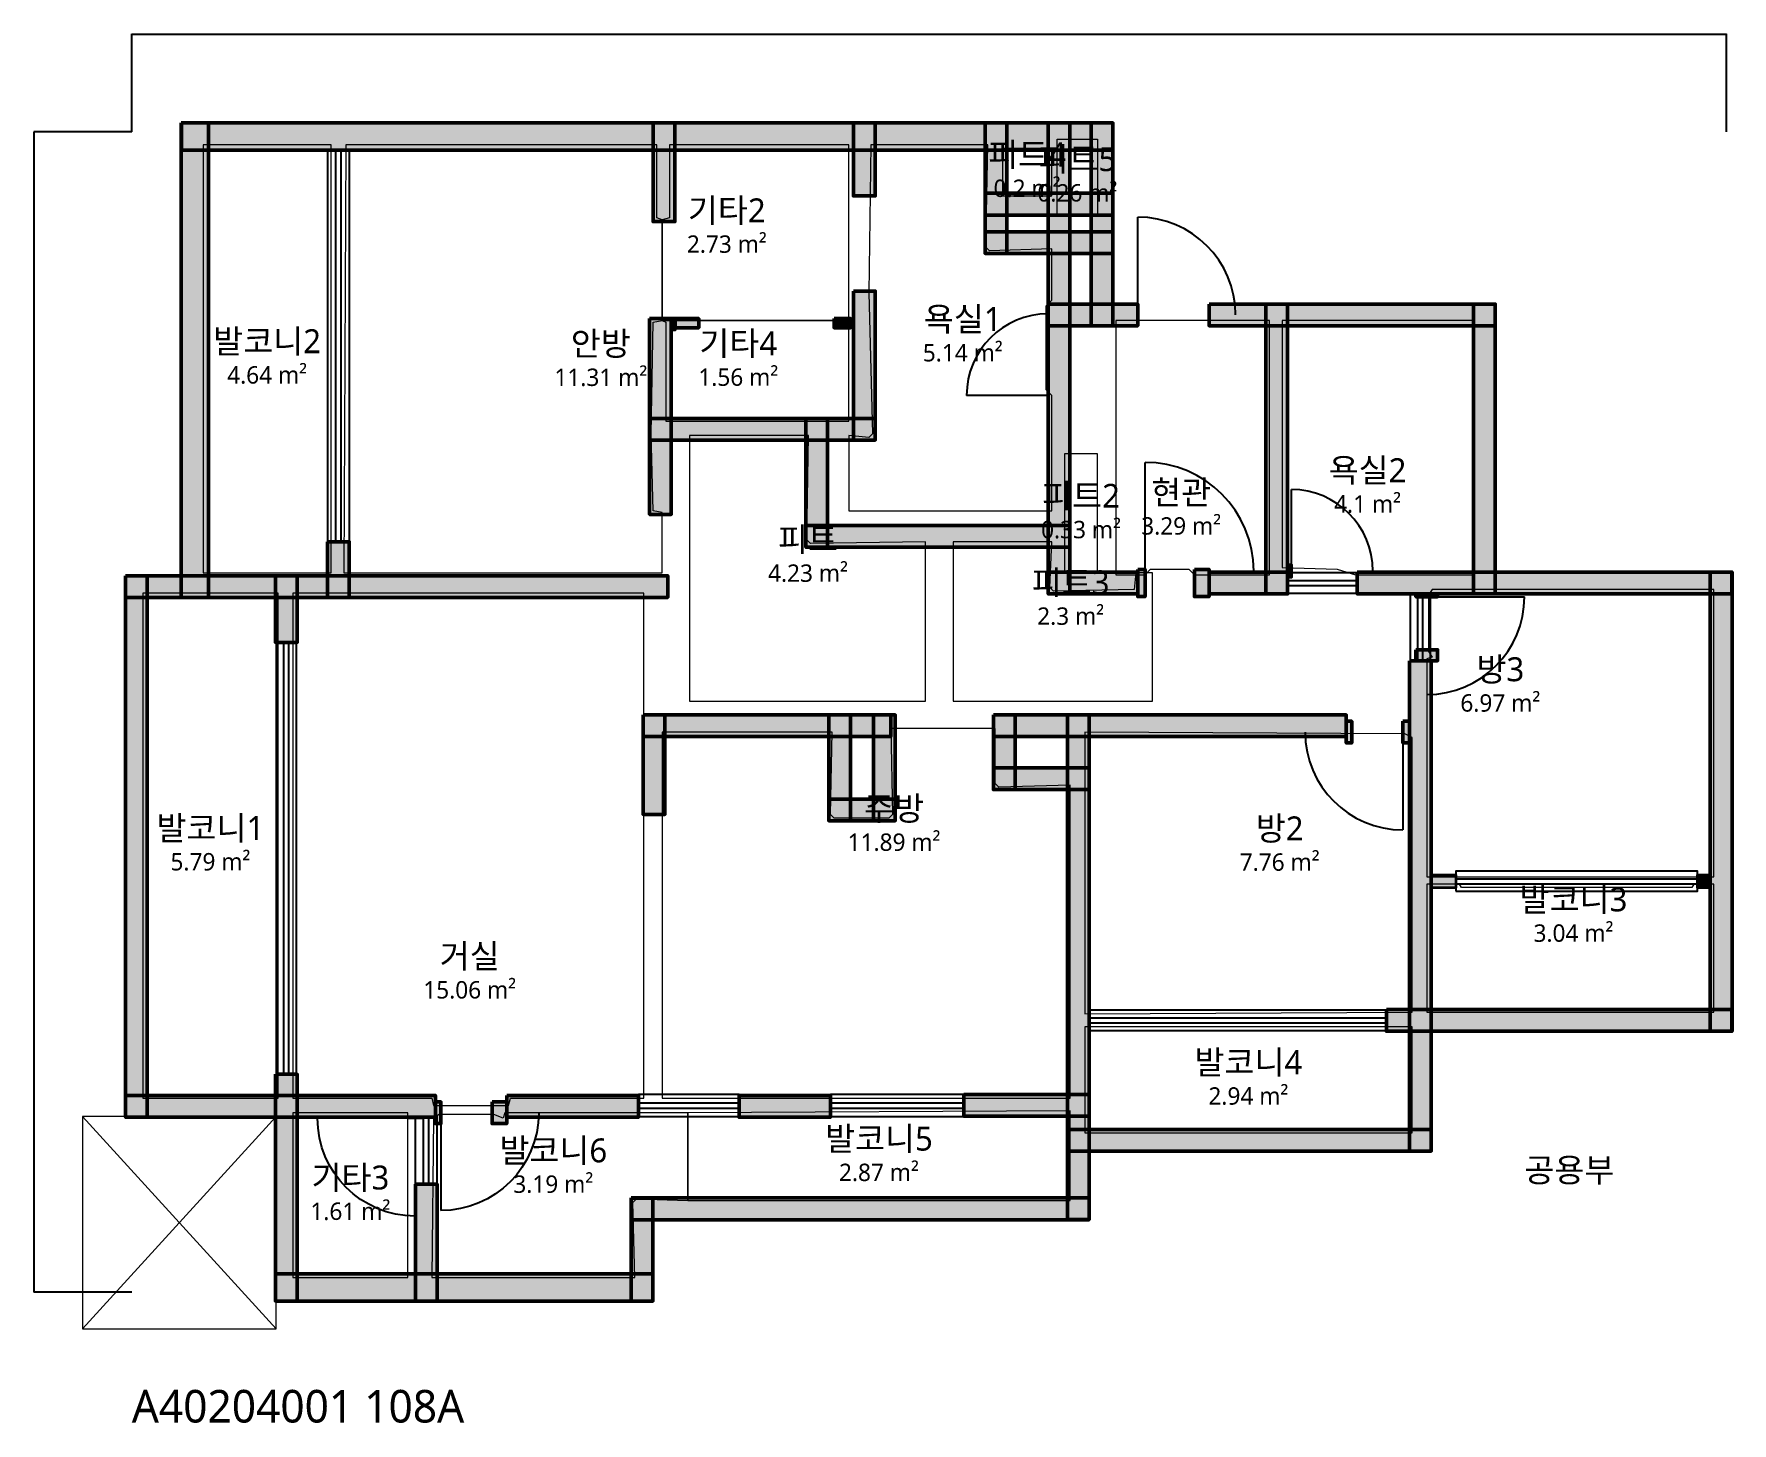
# Model space of a CAD drawing. Header units: millimetres. Extents: x -900 to 14728, y -1204 to 11572.
import ezdxf

# ---------------------------------------------------------------- set-up
doc = ezdxf.new("R2010")
doc.units = ezdxf.units.MM
for name, color, linetype, lineweight in [('A-ANNO-DIMS', 3, 'Continuous', 13), ('A-AREA', 9, 'Continuous', 13), ('A-AREA-IDEN', 7, 'Continuous', 18), ('A-AREA-PUBL', 9, 'Continuous', 13), ('A-DOOR', 4, 'Continuous', 25), ('A-FLOR-EVTR', 8, 'Continuous', 18), ('A-GLAZ', 5, 'Continuous', 25), ('A-WALL-EXTR', 7, 'Continuous', 50), ('A-WALL-PATT', 8, 'Continuous', 9), ('A-WALL-PRTN', 8, 'Continuous', 35), ('A-WALL-STRC', 7, 'Continuous', 50)]:
    doc.layers.add(name, color=color, linetype=linetype, lineweight=lineweight)
doc.styles.add('OpenSansCondensed-Light', font='OpenSansCondensed-Light.ttf')
doc.styles.get("Standard").update_dxf_attribs({"font": 'malgun.ttf'})
doc.dimstyles.new('EZDXF', dxfattribs={"dimtxt": 0.25, "dimasz": 0.175, "dimexe": 0.375, "dimexo": 0.125, "dimgap": 0.1, "dimtad": 1, "dimlfac": 100, "dimzin": 12, "dimdsep": 46, "dimtxsty": 'OpenSansCondensed-Light', "dimblk": 'ARCHTICK', "dimcen": 2.5, "dimazin": 3, "dimtfac": 0.5, "dimtmove": 2, "dimatfit": 3})

# ---------------------------------------------------------------- blocks, each defined once
blk = doc.blocks.new('JJ-DOOR-SWING')
blk.add_line((0, 0), (0, 1000))
blk.add_arc((0, 0), 1000, 0, 90)
blk = doc.blocks.new('JJ-WIN-DOUBLE')
for p, q in [((0, 120), (1000, 120)), ((0, -120), (1000, -120))]:
    blk.add_line(p, q)
blk.add_lwpolyline([(0, -500), (1000, -500), (1000, 500), (0, 500)], close=True)
blk = doc.blocks.new('JJ-EVTR')
for p, q in [((0, 0), (1000, 1000)), ((1000, 0), (0, 1000))]:
    blk.add_line(p, q)
blk.add_lwpolyline([(0, 0), (1000, 0), (1000, 1000), (0, 1000)], close=True)
blk = doc.blocks.new('_ARCHTICK')
at = {"color": 0, "linetype": 'BYBLOCK', "const_width": 0.15}
blk.add_lwpolyline([(-0.5, -0.5), (0.5, 0.5)], dxfattribs=at)

msp = doc.modelspace()

# ---------------------------------------------------------------- hatches: boundary and pattern name
at = {"layer": 'A-WALL-PATT'}
h = msp.add_hatch(color=8, dxfattribs=at)
h.dxf.hatch_style = 1
h.paths.add_polyline_path([(455.7, 10754.5), (705.7, 10754.5), (705.7, 6389.7), (455.7, 6389.7)])
h = msp.add_hatch(color=8, dxfattribs=at)
h.dxf.hatch_style = 1
h.paths.add_polyline_path([(456.2, 10754.9), (9029.1, 10754.9), (9029.1, 10504.9), (456.2, 10504.9)])
h = msp.add_hatch(color=8, dxfattribs=at)
h.dxf.hatch_style = 1
h.paths.add_polyline_path([(4798.4, 10754.5), (4998.4, 10754.5), (4998.4, 9847.2), (4798.4, 9847.2)])
h = msp.add_hatch(color=8, dxfattribs=at)
h.dxf.hatch_style = 1
h.paths.add_polyline_path([(6641.6, 10754.5), (6841.6, 10754.5), (6841.6, 10082.9), (6641.6, 10082.9)])
h = msp.add_hatch(color=8, dxfattribs=at)
h.dxf.hatch_style = 1
h.paths.add_polyline_path([(7853.5, 10754.5), (8053.5, 10754.5), (8053.5, 9554.3), (7853.5, 9554.3)])
h = msp.add_hatch(color=8, dxfattribs=at)
h.dxf.hatch_style = 1
h.paths.add_polyline_path([(8434.2, 10754.5), (8634.2, 10754.5), (8634.2, 6423.4), (8434.2, 6423.4)])
h = msp.add_hatch(color=8, dxfattribs=at)
h.dxf.hatch_style = 1
h.paths.add_polyline_path([(8829.8, 10754.5), (9029.8, 10754.5), (9029.8, 8889.4), (8829.8, 8889.4)])
h = msp.add_hatch(color=8, dxfattribs=at)
h.dxf.hatch_style = 1
h.paths.add_polyline_path([(7854.2, 10107.1), (9029.1, 10107.1), (9029.1, 9907.1), (7854.2, 9907.1)])
h = msp.add_hatch(color=8, dxfattribs=at)
h.dxf.hatch_style = 1
h.paths.add_polyline_path([(7854.2, 9753.6), (9029.1, 9753.6), (9029.1, 9553.6), (7854.2, 9553.6)])
h = msp.add_hatch(color=8, dxfattribs=at)
h.dxf.hatch_style = 1
h.paths.add_polyline_path([(6641.6, 9207.6), (6841.6, 9207.6), (6841.6, 7837.4), (6641.6, 7837.4)])
h = msp.add_hatch(color=8, dxfattribs=at)
h.dxf.hatch_style = 1
h.paths.add_polyline_path([(8434.9, 9088.7), (9258.1, 9088.7), (9258.1, 8888.7), (8434.9, 8888.7)])
h = msp.add_hatch(color=8, dxfattribs=at)
h.dxf.hatch_style = 1
h.paths.add_polyline_path([(9029.1, 9088.7), (9258.1, 9088.7), (9258.1, 8888.7), (9029.1, 8888.7)])
h = msp.add_hatch(color=8, dxfattribs=at)
h.dxf.hatch_style = 1
h.paths.add_polyline_path([(9914.5, 9088.7), (12547.2, 9088.7), (12547.2, 8888.7), (9914.5, 8888.7)])
h = msp.add_hatch(color=8, dxfattribs=at)
h.dxf.hatch_style = 1
h.paths.add_polyline_path([(10437.4, 9088), (10637.4, 9088), (10637.4, 6423.4), (10437.4, 6423.4)])
h = msp.add_hatch(color=8, dxfattribs=at)
h.dxf.hatch_style = 1
h.paths.add_polyline_path([(12347.9, 9088), (12547.9, 9088), (12547.9, 6423.4), (12347.9, 6423.4)])
h = msp.add_hatch(color=8, dxfattribs=at)
h.dxf.hatch_style = 1
h.paths.add_polyline_path([(4764.7, 8955.1), (4964.7, 8955.1), (4964.7, 7154), (4764.7, 7154)])
h = msp.add_hatch(color=8, dxfattribs=at)
h.dxf.hatch_style = 1
h.paths.add_polyline_path([(4965.7, 8955.1), (4999.4, 8955.1), (4999.4, 8854.1), (4965.7, 8854.1)])
h = msp.add_hatch(color=8, dxfattribs=at)
h.dxf.hatch_style = 1
h.paths.add_polyline_path([(4999.4, 8955.1), (4999.4, 8870.9), (5218.2, 8870.9), (5218.2, 8955.1)])
h = msp.add_hatch(color=8, dxfattribs=at)
h.dxf.hatch_style = 1
h.paths.add_polyline_path([(6463.8, 8955.1), (6463.8, 8870.9), (6615.3, 8870.9), (6615.3, 8955.1)])
h = msp.add_hatch(color=8, dxfattribs=at)
h.dxf.hatch_style = 1
h.paths.add_polyline_path([(4765.4, 8036.7), (6840.9, 8036.7), (6840.9, 7836.7), (4765.4, 7836.7)])
h = msp.add_hatch(color=8, dxfattribs=at)
h.dxf.hatch_style = 1
h.paths.add_polyline_path([(6203.9, 8036), (6403.9, 8036), (6403.9, 6852.6), (6203.9, 6852.6)])
h = msp.add_hatch(color=8, dxfattribs=at)
h.dxf.hatch_style = 1
h.paths.add_polyline_path([(6204.6, 7052), (8633.6, 7052), (8633.6, 6852), (6204.6, 6852)])
h = msp.add_hatch(color=8, dxfattribs=at)
h.dxf.hatch_style = 1
h.paths.add_polyline_path([(1802.1, 6901.5), (2002.1, 6901.5), (2002.1, 6389.7), (1802.1, 6389.7)])
h = msp.add_hatch(color=8, dxfattribs=at)
h.dxf.hatch_style = 1
h.paths.add_polyline_path([(1802.1, 6901.5), (2002.1, 6901.5), (2002.1, 6588.4), (1802.1, 6588.4)])
h = msp.add_hatch(color=8, dxfattribs=at)
h.dxf.hatch_style = 1
h.paths.add_polyline_path([(-57.9, 6588.4), (142.1, 6588.4), (142.1, 1609.2), (-57.9, 1609.2)])
h = msp.add_hatch(color=8, dxfattribs=at)
h.dxf.hatch_style = 1
h.paths.add_polyline_path([(-57.2, 6589.1), (4932, 6589.1), (4932, 6389.1), (-57.2, 6389.1)])
h = msp.add_hatch(color=8, dxfattribs=at)
h.dxf.hatch_style = 1
h.paths.add_polyline_path([(1322.4, 6588.4), (1522.4, 6588.4), (1522.4, 5975.7), (1322.4, 5975.7)])
h = msp.add_hatch(color=8, dxfattribs=at)
h.dxf.hatch_style = 1
h.paths.add_polyline_path([(8434.9, 6622.7), (9258.1, 6622.7), (9258.1, 6422.7), (8434.9, 6422.7)])
h = msp.add_hatch(color=8, dxfattribs=at)
h.dxf.hatch_style = 1
h.paths.add_polyline_path([(9258.1, 6647.7), (9325.4, 6647.7), (9325.4, 6397.7), (9258.1, 6397.7)])
h = msp.add_hatch(color=8, dxfattribs=at)
h.dxf.hatch_style = 1
h.paths.add_polyline_path([(9779.9, 6647.7), (9914.5, 6647.7), (9914.5, 6397.7), (9779.9, 6397.7)])
h = msp.add_hatch(color=8, dxfattribs=at)
h.dxf.hatch_style = 1
h.paths.add_polyline_path([(9914.5, 6622.7), (10636.7, 6622.7), (10636.7, 6422.7), (9914.5, 6422.7)])
h = msp.add_hatch(color=8, dxfattribs=at)
h.dxf.hatch_style = 1
h.paths.add_polyline_path([(10636.7, 6692.1), (10672, 6692.1), (10672, 6572.1), (10636.7, 6572.1)])
h = msp.add_hatch(color=8, dxfattribs=at)
h.dxf.hatch_style = 1
h.paths.add_polyline_path([(11278, 6622.7), (14727, 6622.7), (14727, 6422.7), (11278, 6422.7)])
h = msp.add_hatch(color=8, dxfattribs=at)
h.dxf.hatch_style = 1
h.paths.add_polyline_path([(14527.7, 6622), (14727.7, 6622), (14727.7, 2400.4), (14527.7, 2400.4)])
h = msp.add_hatch(color=8, dxfattribs=at)
h.dxf.hatch_style = 1
h.paths.add_polyline_path([(11817.6, 6423.4), (12017.6, 6423.4), (12017.6, 6396.5), (11817.6, 6396.5)])
h = msp.add_hatch(color=8, dxfattribs=at)
h.dxf.hatch_style = 1
h.paths.add_polyline_path([(11758.7, 5807.3), (11958.7, 5807.3), (11958.7, 1297.8), (11758.7, 1297.8)])
h = msp.add_hatch(color=8, dxfattribs=at)
h.dxf.hatch_style = 1
h.paths.add_polyline_path([(11817.6, 5908.3), (12017.6, 5908.3), (12017.6, 5807.3), (11817.6, 5807.3)])
h = msp.add_hatch(color=8, dxfattribs=at)
h.dxf.hatch_style = 1
h.paths.add_polyline_path([(4705.8, 5309.1), (4905.8, 5309.1), (4905.8, 4393.4), (4705.8, 4393.4)])
h = msp.add_hatch(color=8, dxfattribs=at)
h.dxf.hatch_style = 1
h.paths.add_polyline_path([(4706.5, 5309.8), (6985.6, 5309.8), (6985.6, 5109.8), (4706.5, 5109.8)])
h = msp.add_hatch(color=8, dxfattribs=at)
h.dxf.hatch_style = 1
h.paths.add_polyline_path([(6414.3, 5309.1), (6614.3, 5309.1), (6614.3, 4336.1), (6414.3, 4336.1)])
h = msp.add_hatch(color=8, dxfattribs=at)
h.dxf.hatch_style = 1
h.paths.add_polyline_path([(6826.7, 5309.1), (7026.7, 5309.1), (7026.7, 4336.1), (6826.7, 4336.1)])
h = msp.add_hatch(color=8, dxfattribs=at)
h.dxf.hatch_style = 1
h.paths.add_polyline_path([(7929.3, 5309.1), (8129.3, 5309.1), (8129.3, 4622.3), (7929.3, 4622.3)])
h = msp.add_hatch(color=8, dxfattribs=at)
h.dxf.hatch_style = 1
h.paths.add_polyline_path([(7929.9, 5309.8), (11177, 5309.8), (11177, 5109.8), (7929.9, 5109.8)])
h = msp.add_hatch(color=8, dxfattribs=at)
h.dxf.hatch_style = 1
h.paths.add_polyline_path([(8611, 5309.1), (8811, 5309.1), (8811, 666.6), (8611, 666.6)])
h = msp.add_hatch(color=8, dxfattribs=at)
h.dxf.hatch_style = 1
h.paths.add_polyline_path([(11177, 5250.8), (11227.5, 5250.8), (11227.5, 5050.8), (11177, 5050.8)])
h = msp.add_hatch(color=8, dxfattribs=at)
h.dxf.hatch_style = 1
h.paths.add_polyline_path([(11698.8, 5250.8), (11759.4, 5250.8), (11759.4, 5050.8), (11698.8, 5050.8)])
h = msp.add_hatch(color=8, dxfattribs=at)
h.dxf.hatch_style = 1
h.paths.add_polyline_path([(7929.9, 4821.6), (8810.3, 4821.6), (8810.3, 4621.6), (7929.9, 4621.6)])
h = msp.add_hatch(color=8, dxfattribs=at)
h.dxf.hatch_style = 1
h.paths.add_polyline_path([(6415, 4535.5), (7026, 4535.5), (7026, 4335.5), (6415, 4335.5)])
h = msp.add_hatch(color=8, dxfattribs=at)
h.dxf.hatch_style = 1
h.paths.add_polyline_path([(11958, 3839), (12187, 3839), (12187, 3719), (11958, 3719)])
h = msp.add_hatch(color=8, dxfattribs=at)
h.dxf.hatch_style = 1
h.paths.add_polyline_path([(14408.9, 3839), (14528.4, 3839), (14528.4, 3719), (14408.9, 3719)])
h = msp.add_hatch(color=8, dxfattribs=at)
h.dxf.hatch_style = 1
h.paths.add_polyline_path([(11547.3, 2599.7), (14727, 2599.7), (14727, 2399.7), (11547.3, 2399.7)])
h = msp.add_hatch(color=8, dxfattribs=at)
h.dxf.hatch_style = 1
h.paths.add_polyline_path([(11547.3, 2599.7), (11759.4, 2599.7), (11759.4, 2399.7), (11547.3, 2399.7)])
h = msp.add_hatch(color=8, dxfattribs=at)
h.dxf.hatch_style = 1
h.paths.add_polyline_path([(1322.4, 2003.1), (1522.4, 2003.1), (1522.4, -82.5), (1322.4, -82.5)])
h = msp.add_hatch(color=8, dxfattribs=at)
h.dxf.hatch_style = 1
h.paths.add_polyline_path([(1322.4, 2003.1), (1522.4, 2003.1), (1522.4, 1807.8), (1322.4, 1807.8)])
h = msp.add_hatch(color=8, dxfattribs=at)
h.dxf.hatch_style = 1
h.paths.add_polyline_path([(-57.2, 1808.5), (2794.3, 1808.5), (2794.3, 1608.5), (-57.2, 1608.5)])
h = msp.add_hatch(color=8, dxfattribs=at)
h.dxf.hatch_style = 1
h.paths.add_polyline_path([(2794.3, 1749.6), (2844.7, 1749.6), (2844.7, 1549.6), (2794.3, 1549.6)])
h = msp.add_hatch(color=8, dxfattribs=at)
h.dxf.hatch_style = 1
h.paths.add_polyline_path([(3316.1, 1749.6), (3450.7, 1749.6), (3450.7, 1549.6), (3316.1, 1549.6)])
h = msp.add_hatch(color=8, dxfattribs=at)
h.dxf.hatch_style = 1
h.paths.add_polyline_path([(3450.7, 1808.5), (4662.7, 1808.5), (4662.7, 1608.5), (3450.7, 1608.5)])
h = msp.add_hatch(color=8, dxfattribs=at)
h.dxf.hatch_style = 1
h.paths.add_polyline_path([(5588.5, 1808.5), (6430.1, 1808.5), (6430.1, 1608.5), (5588.5, 1608.5)])
h = msp.add_hatch(color=8, dxfattribs=at)
h.dxf.hatch_style = 1
h.paths.add_polyline_path([(7658.9, 1816.9), (8810.3, 1816.9), (8810.3, 1616.9), (7658.9, 1616.9)])
h = msp.add_hatch(color=8, dxfattribs=at)
h.dxf.hatch_style = 1
h.paths.add_polyline_path([(2549.1, 1609.2), (2669.1, 1609.2), (2669.1, 1599.1), (2549.1, 1599.1)])
h = msp.add_hatch(color=8, dxfattribs=at)
h.dxf.hatch_style = 1
h.paths.add_polyline_path([(8611.7, 1497.1), (11958, 1497.1), (11958, 1297.1), (8611.7, 1297.1)])
h = msp.add_hatch(color=8, dxfattribs=at)
h.dxf.hatch_style = 1
h.paths.add_polyline_path([(2610.1, 993.1), (2810.1, 993.1), (2810.1, -82.5), (2610.1, -82.5)])
h = msp.add_hatch(color=8, dxfattribs=at)
h.dxf.hatch_style = 1
h.paths.add_polyline_path([(4596.4, 865.2), (4796.4, 865.2), (4796.4, -82.5), (4596.4, -82.5)])
h = msp.add_hatch(color=8, dxfattribs=at)
h.dxf.hatch_style = 1
h.paths.add_polyline_path([(4597, 865.9), (8810.3, 865.9), (8810.3, 665.9), (4597, 665.9)])
h = msp.add_hatch(color=8, dxfattribs=at)
h.dxf.hatch_style = 1
h.paths.add_polyline_path([(1323.1, 167.1), (4795.7, 167.1), (4795.7, -82.9), (1323.1, -82.9)])

# ---------------------------------------------------------------- linework, layer by layer
at = {"layer": 'A-AREA'}
for points in [[(656.5, 10554.2), (656.5, 6615.3), (1834.8, 6615.3), (1834.8, 10554.2)], [(1969.4, 10554.2), (1952.6, 6615.3), (4881.5, 6615.3), (4881.5, 7170.8), (4797.4, 7187.6), (4780.5, 7894.6), (4797.4, 8921.4), (4881.5, 8938.2), (4881.5, 9864), (4831, 9880.9), (4831, 10554.2)], [(4948.9, 10554.2), (4948.9, 9880.9), (4881.5, 9864), (4881.5, 8938.2), (6598.5, 8938.2), (6598.5, 10554.2)], [(6800.5, 10554.2), (6783.6, 9190.7), (6817.3, 7894.6), (6783.6, 7860.9), (6598.5, 7877.8), (6598.5, 7187.6), (8466.9, 7187.6), (8466.9, 8248.1), (8416.4, 8298.6), (8416.4, 9072.9), (8466.9, 9123.4), (8466.9, 9594.7), (7894.6, 9577.9), (7860.9, 9611.5), (7877.8, 10554.2)], [(8012.4, 10520.5), (8012.4, 10082.9), (8466.9, 10082.9), (8466.9, 10520.5)], [(8517.4, 9914.5), (8517.4, 10604.7), (8887.7, 10604.7), (8887.7, 9914.5)], [(4881.5, 8938.2), (4915.2, 8921.4), (4915.2, 8012.4), (6598.5, 8012.4), (6598.5, 8938.2)], [(9056.1, 8938.2), (9056.1, 6598.5), (9325.4, 6598.5), (9375.9, 6649), (9729.4, 6649), (9779.9, 6598.5), (10470, 6598.5), (10470, 8938.2)], [(10587.9, 8938.2), (10587.9, 6665.8), (11092.8, 6649), (11261.2, 6598.5), (12355.3, 6598.5), (12355.3, 8938.2)], [(5134, 7877.8), (5134, 5437), (7305.5, 5437), (7305.5, 6901.5), (6245, 6884.6), (6211.3, 6918.3), (6228.1, 7877.8)], [(8584.7, 7709.4), (8584.7, 6615.3), (8887.7, 6615.3), (8887.7, 7709.4)], [(7557.9, 6901.5), (7557.9, 5437), (9392.7, 5437), (9392.7, 6615.3), (9241.2, 6615.3), (9224.4, 6463.8), (8483.7, 6447), (8450.1, 6480.6), (8466.9, 6901.5)], [(101, 6430.1), (101, 1784.3), (1346.6, 1784.3), (1346.6, 6430.1)], [(1481.3, 6430.1), (1481.3, 1784.3), (2760.6, 1784.3), (2777.4, 1716.9), (3467.6, 1716.9), (3484.4, 1784.3), (4713.2, 1784.3), (4713.2, 6430.1)], [(11968.1, 6463.8), (11934.5, 6413.3), (11934.5, 5891.5), (11968.1, 5841), (11917.6, 5824.2), (11917.6, 3821.1), (14560.4, 3821.1), (14560.4, 6463.8)], [(8635.2, 4662.7), (7978.8, 4645.9), (7945.1, 4679.5), (7945.1, 5184.5), (6985.6, 5184.5), (7002.5, 4393.4), (6968.8, 4359.7), (6463.8, 4359.7), (6430.1, 4393.4), (6447, 5150.8), (4881.5, 5150.8), (4881.5, 1784.3), (8635.2, 1784.3)], [(8769.9, 5150.8), (8769.9, 2558.6), (11783, 2575.4), (11783, 5100.3), (11715.7, 5134)], [(11917.6, 3753.7), (11917.6, 2575.4), (14560.4, 2575.4), (14560.4, 3753.7), (14375.2, 3753.7), (14358.4, 3720.1), (12237.5, 3720.1), (12220.6, 3753.7)], [(8769.9, 2440.8), (8769.9, 1464.5), (11783, 1464.5), (11783, 2440.8)], [(1481.3, 1649.6), (1481.3, 134.7), (2541.8, 134.7), (2541.8, 1649.6)], [(2777.4, 1599.1), (2760.6, 134.7), (4629, 134.7), (4612.2, 824.8), (4645.9, 858.5), (5117.2, 841.6), (5117.2, 1649.6), (3433.9, 1649.6), (3417.1, 1599.1), (3332.9, 1632.8), (2827.9, 1632.8)], [(8635.2, 1666.5), (5117.2, 1649.6), (5117.2, 841.6), (8635.2, 841.6)]]:
    msp.add_lwpolyline(points, close=True, dxfattribs=at)
at = {"layer": 'A-WALL-EXTR'}
for points in [[(455.7, 10754.5), (705.7, 10754.5), (705.7, 6389.7), (455.7, 6389.7)], [(456.2, 10754.9), (9029.1, 10754.9), (9029.1, 10504.9), (456.2, 10504.9)], [(4965.7, 8955.1), (4999.4, 8955.1), (4999.4, 8854.1), (4965.7, 8854.1)], [(4999.4, 8955.1), (4999.4, 8870.9), (5218.2, 8870.9), (5218.2, 8955.1)], [(6463.8, 8955.1), (6463.8, 8870.9), (6615.3, 8870.9), (6615.3, 8955.1)], [(9258.1, 6647.7), (9325.4, 6647.7), (9325.4, 6397.7), (9258.1, 6397.7)], [(9779.9, 6647.7), (9914.5, 6647.7), (9914.5, 6397.7), (9779.9, 6397.7)], [(1323.1, 167.1), (4795.7, 167.1), (4795.7, -82.9), (1323.1, -82.9)]]:
    msp.add_lwpolyline(points, close=True, dxfattribs=at)
at = {"layer": 'A-WALL-PRTN'}
for points in [[(10636.7, 6692.1), (10672, 6692.1), (10672, 6572.1), (10636.7, 6572.1)], [(11958, 3839), (12187, 3839), (12187, 3719), (11958, 3719)], [(14408.9, 3839), (14528.4, 3839), (14528.4, 3719), (14408.9, 3719)], [(2549.1, 1609.2), (2669.1, 1609.2), (2669.1, 1599.1), (2549.1, 1599.1)]]:
    msp.add_lwpolyline(points, close=True, dxfattribs=at)
at = {"layer": 'A-WALL-STRC'}
for points in [[(4798.4, 10754.5), (4998.4, 10754.5), (4998.4, 9847.2), (4798.4, 9847.2)], [(6641.6, 10754.5), (6841.6, 10754.5), (6841.6, 10082.9), (6641.6, 10082.9)], [(7853.5, 10754.5), (8053.5, 10754.5), (8053.5, 9554.3), (7853.5, 9554.3)], [(8434.2, 10754.5), (8634.2, 10754.5), (8634.2, 6423.4), (8434.2, 6423.4)], [(8829.8, 10754.5), (9029.8, 10754.5), (9029.8, 8889.4), (8829.8, 8889.4)], [(7854.2, 10107.1), (9029.1, 10107.1), (9029.1, 9907.1), (7854.2, 9907.1)], [(7854.2, 9753.6), (9029.1, 9753.6), (9029.1, 9553.6), (7854.2, 9553.6)], [(6641.6, 9207.6), (6841.6, 9207.6), (6841.6, 7837.4), (6641.6, 7837.4)], [(8434.9, 9088.7), (9258.1, 9088.7), (9258.1, 8888.7), (8434.9, 8888.7)], [(9029.1, 9088.7), (9258.1, 9088.7), (9258.1, 8888.7), (9029.1, 8888.7)], [(9914.5, 9088.7), (12547.2, 9088.7), (12547.2, 8888.7), (9914.5, 8888.7)], [(10437.4, 9088), (10637.4, 9088), (10637.4, 6423.4), (10437.4, 6423.4)], [(12347.9, 9088), (12547.9, 9088), (12547.9, 6423.4), (12347.9, 6423.4)], [(4764.7, 8955.1), (4964.7, 8955.1), (4964.7, 7154), (4764.7, 7154)], [(4765.4, 8036.7), (6840.9, 8036.7), (6840.9, 7836.7), (4765.4, 7836.7)], [(6203.9, 8036), (6403.9, 8036), (6403.9, 6852.6), (6203.9, 6852.6)], [(6204.6, 7052), (8633.6, 7052), (8633.6, 6852), (6204.6, 6852)], [(1802.1, 6901.5), (2002.1, 6901.5), (2002.1, 6389.7), (1802.1, 6389.7)], [(1802.1, 6901.5), (2002.1, 6901.5), (2002.1, 6588.4), (1802.1, 6588.4)], [(-57.9, 6588.4), (142.1, 6588.4), (142.1, 1609.2), (-57.9, 1609.2)], [(-57.2, 6589.1), (4932, 6589.1), (4932, 6389.1), (-57.2, 6389.1)], [(1322.4, 6588.4), (1522.4, 6588.4), (1522.4, 5975.7), (1322.4, 5975.7)], [(8434.9, 6622.7), (9258.1, 6622.7), (9258.1, 6422.7), (8434.9, 6422.7)], [(9914.5, 6622.7), (10636.7, 6622.7), (10636.7, 6422.7), (9914.5, 6422.7)], [(11278, 6622.7), (14727, 6622.7), (14727, 6422.7), (11278, 6422.7)], [(14527.7, 6622), (14727.7, 6622), (14727.7, 2400.4), (14527.7, 2400.4)], [(11817.6, 6423.4), (12017.6, 6423.4), (12017.6, 6396.5), (11817.6, 6396.5)], [(11758.7, 5807.3), (11958.7, 5807.3), (11958.7, 1297.8), (11758.7, 1297.8)], [(11817.6, 5908.3), (12017.6, 5908.3), (12017.6, 5807.3), (11817.6, 5807.3)], [(4705.8, 5309.1), (4905.8, 5309.1), (4905.8, 4393.4), (4705.8, 4393.4)], [(4706.5, 5309.8), (6985.6, 5309.8), (6985.6, 5109.8), (4706.5, 5109.8)], [(6414.3, 5309.1), (6614.3, 5309.1), (6614.3, 4336.1), (6414.3, 4336.1)], [(6826.7, 5309.1), (7026.7, 5309.1), (7026.7, 4336.1), (6826.7, 4336.1)], [(7929.3, 5309.1), (8129.3, 5309.1), (8129.3, 4622.3), (7929.3, 4622.3)], [(7929.9, 5309.8), (11177, 5309.8), (11177, 5109.8), (7929.9, 5109.8)], [(8611, 5309.1), (8811, 5309.1), (8811, 666.6), (8611, 666.6)], [(11177, 5250.8), (11227.5, 5250.8), (11227.5, 5050.8), (11177, 5050.8)], [(11698.8, 5250.8), (11759.4, 5250.8), (11759.4, 5050.8), (11698.8, 5050.8)], [(7929.9, 4821.6), (8810.3, 4821.6), (8810.3, 4621.6), (7929.9, 4621.6)], [(6415, 4535.5), (7026, 4535.5), (7026, 4335.5), (6415, 4335.5)], [(11547.3, 2599.7), (14727, 2599.7), (14727, 2399.7), (11547.3, 2399.7)], [(11547.3, 2599.7), (11759.4, 2599.7), (11759.4, 2399.7), (11547.3, 2399.7)], [(1322.4, 2003.1), (1522.4, 2003.1), (1522.4, -82.5), (1322.4, -82.5)], [(1322.4, 2003.1), (1522.4, 2003.1), (1522.4, 1807.8), (1322.4, 1807.8)], [(-57.2, 1808.5), (2794.3, 1808.5), (2794.3, 1608.5), (-57.2, 1608.5)], [(2794.3, 1749.6), (2844.7, 1749.6), (2844.7, 1549.6), (2794.3, 1549.6)], [(3316.1, 1749.6), (3450.7, 1749.6), (3450.7, 1549.6), (3316.1, 1549.6)], [(3450.7, 1808.5), (4662.7, 1808.5), (4662.7, 1608.5), (3450.7, 1608.5)], [(5588.5, 1808.5), (6430.1, 1808.5), (6430.1, 1608.5), (5588.5, 1608.5)], [(7658.9, 1816.9), (8810.3, 1816.9), (8810.3, 1616.9), (7658.9, 1616.9)], [(8611.7, 1497.1), (11958, 1497.1), (11958, 1297.1), (8611.7, 1297.1)], [(2610.1, 993.1), (2810.1, 993.1), (2810.1, -82.5), (2610.1, -82.5)], [(4596.4, 865.2), (4796.4, 865.2), (4796.4, -82.5), (4596.4, -82.5)], [(4597, 865.9), (8810.3, 865.9), (8810.3, 665.9), (4597, 665.9)]]:
    msp.add_lwpolyline(points, close=True, dxfattribs=at)

# ---------------------------------------------------------------- block references
at = {"layer": 'A-DOOR'}
for p, xscale, yscale in [((9258.1, 8988.7), 0.9, 0.9), ((10672, 6632.1), 0.75, 0.75), ((2844.7, 1649.6), 0.9, -0.9)]:
    msp.add_blockref('JJ-DOOR-SWING', p, dxfattribs=dict(at, xscale=xscale, yscale=yscale))
for p, xscale, yscale, rotation in [((8433.3, 8248.1), 0.75, 0.75, 90), ((11917.6, 6396.5), 0.9, 0.9, -90), ((11698.8, 5150.8), 0.9, 0.9, 180), ((2609.1, 1599.1), 0.9, -0.9, -90)]:
    msp.add_blockref('JJ-DOOR-SWING', p, dxfattribs=dict(at, xscale=xscale, yscale=yscale, rotation=rotation))
msp.add_blockref('JJ-DOOR-SWING', (9325.4, 6632.1), dxfattribs=at)
at = {"layer": 'A-FLOR-EVTR', "xscale": 1.7843, "yscale": 1.9527}
msp.add_blockref('JJ-EVTR', (-454.5, -336.7), dxfattribs=at)
at = {"layer": 'A-GLAZ', "rotation": 90}
for p, xscale, yscale in [((1902.1, 6901.5), 3.6022000000000007, 0.20199402944464223), ((11858.7, 5807.3), 0.6228000000000001, 0.1851611936575887), ((1422.4, 2003.1), 3.9726, 0.1851611936575887), ((2710.1, 993.1), 0.6229, 0.20199402944464223), ((2710.1, 993.1), 0.6229, 0.20199402944464223)]:
    msp.add_blockref('JJ-WIN-DOUBLE', p, dxfattribs=dict(at, xscale=xscale, yscale=yscale))
at = {"layer": 'A-GLAZ'}
for p, xscale, yscale in [((10638.4, 6522.7), 0.6396000000000004, 0.1851611936575887), ((12187, 3779), 2.2218999999999998, 0.1851611936575887), ((8803.6, 2499.7), 2.7436999999999987, 0.1851611936575887), ((4662.7, 1716.9), 0.9258000000000002, 0.20199402944464223), ((6430.1, 1716.9), 1.2287999999999992, 0.20199402944464223)]:
    msp.add_blockref('JJ-WIN-DOUBLE', p, dxfattribs=dict(at, xscale=xscale, yscale=yscale))

# ---------------------------------------------------------------- texts
at = {"layer": 'A-AREA-IDEN'}
for s, insert, char_height, attachment_point in [('피트4', (8239.65, 10451.7), 220, 5), ('피트5', (8702.55, 10409.6), 220, 5), ('0.2 m²', (8239.65, 10151.7), 160, 5), ('0.26 m²', (8702.55, 10109.6), 160, 5), ('기타2', (5476.3, 9938.28333), 220, 5), ('2.73 m²', (5476.3, 9638.28333), 160, 5), ('욕실1', (7647.71333, 8938.98), 220, 5), ('발코니2', (1245.65, 8734.75), 220, 5), ('안방', (4316.84545, 8713.31818), 220, 5), ('기타4', (5581.78, 8714.52), 220, 5), ('5.14 m²', (7647.71333, 8638.98), 160, 5), ('4.64 m²', (1245.65, 8434.75), 160, 5), ('11.31 m²', (4316.84545, 8413.31818), 160, 5), ('1.56 m²', (5581.78, 8414.52), 160, 5), ('욕실2', (11373.4, 7548.03333), 220, 5), ('피트2', (8736.2, 7312.35), 220, 5), ('현관', (9657.85, 7346.05), 220, 5), ('4.1 m²', (11373.4, 7248.03333), 160, 5), ('피트', (6223.34286, 6912), 220, 5), ('0.33 m²', (8736.2, 7012.35), 160, 5), ('3.29 m²', (9657.85, 7046.05), 160, 5), ('4.23 m²', (6223.34286, 6612), 160, 5), ('피트3', (8640.83333, 6516.55556), 220, 5), ('2.3 m²', (8640.83333, 6216.55556), 160, 5), ('방3', (12595.15, 5717.475), 220, 5), ('6.97 m²', (12595.15, 5417.475), 160, 5), ('주방', (7015.4, 4437.19231), 220, 5), ('발코니1', (723.8, 4257.2), 220, 5), ('방2', (10564.3, 4253.82), 220, 5), ('11.89 m²', (7015.4, 4137.19231), 160, 5), ('5.79 m²', (723.8, 3957.2), 160, 5), ('7.76 m²', (10564.3, 3953.82), 160, 5), ('발코니3', (13268.4625, 3600.725), 220, 5), ('3.04 m²', (13268.4625, 3300.725), 160, 5), ('거실', (3109.875, 3078.9), 220, 5), ('15.06 m²', (3109.875, 2778.9), 160, 5), ('발코니4', (10276.45, 2102.65), 220, 5), ('2.94 m²', (10276.45, 1802.65), 160, 5), ('발코니6', (3879.20909, 1291.57273), 220, 5), ('발코니5', (6876.2, 1399.825), 220, 5), ('기타3', (2011.55, 1042.15), 220, 5), ('3.19 m²', (3879.20909, 991.57273), 160, 5), ('2.87 m²', (6876.2, 1099.825), 160, 5), ('1.61 m²', (2011.55, 742.15), 160, 5), ('A40204001 108A', (0, -900), 300, 1)]:
    msp.add_mtext(s, dxfattribs=dict(at, insert=insert, char_height=char_height, attachment_point=attachment_point))
at = {"layer": 'A-AREA-PUBL', "insert": (13230.6, 1111), "char_height": 220, "attachment_point": 5}
msp.add_mtext('공용부', dxfattribs=at)

# ---------------------------------------------------------------- dimensions: what is measured, and where the dimension line sits
at = {"layer": 'A-ANNO-DIMS'}
msp.add_linear_dim(base=(0, 11572.01789), p1=(0, 10672.01789), p2=(14678.23281, 10672.01789), dimstyle='EZDXF', dxfattribs=at).render()
msp.add_linear_dim(base=(-900, 0), p1=(0, 0), p2=(0, 10672.01789), angle=90, dimstyle='EZDXF', dxfattribs=at).render()

doc.saveas('drawing.dxf')
